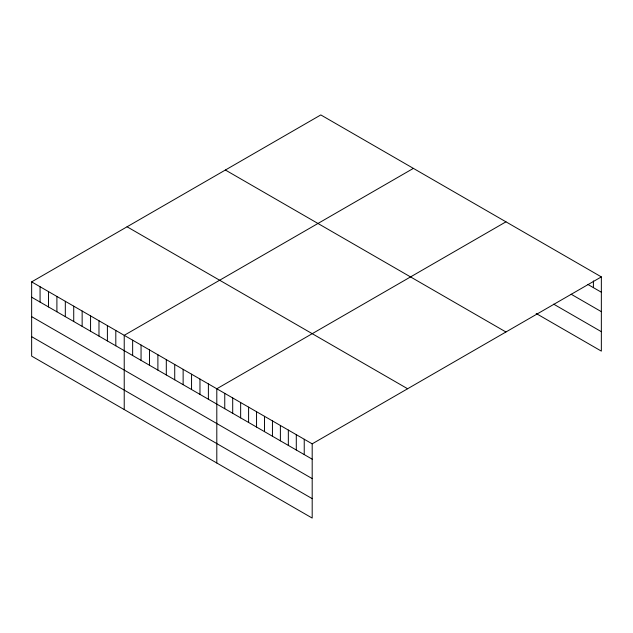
<?xml version="1.0" encoding="UTF-8"?>
<svg xmlns="http://www.w3.org/2000/svg" width="633" height="633" viewBox="0 0 633 633"><rect width="100%" height="100%" fill="white"/><g stroke="black" fill="none" stroke-linecap="round" stroke-linejoin="round"><path stroke-width="0.95" d="M601.35 276.898L312.188 443.844L312.188 518.071L31.65 356.102L31.65 281.875L320.812 114.929L601.35 276.898L601.35 351.125L536.175 313.493M413.389 168.378L124.226 335.324L124.226 409.551M505.965 221.827L216.803 388.773L216.803 463M587.835 284.423L601.35 292.224M571.148 294.226L601.35 311.665M553.661 304.149L601.35 331.684M225.388 170.024L505.925 331.985M127.075 226.788L407.612 388.749M31.65 281.875L312.188 443.844M31.65 297.209L312.188 459.178M31.65 316.642L312.188 478.611M31.65 336.669L312.188 498.638M593.398 280.933L593.398 287.635M304.236 439.255L304.236 454.589M296.291 434.665L296.291 450M288.339 430.076L288.339 445.41M280.387 425.487L280.387 440.821M272.443 420.898L272.443 436.232M264.491 416.308L264.491 431.643M256.547 411.719L256.547 427.053M248.595 407.13L248.595 422.464M240.651 402.541L240.651 417.875M232.699 397.951L232.699 413.286M224.755 393.362L224.755 408.696M208.384 383.914L208.384 399.249M199.973 379.056L199.973 394.391M191.554 374.198L191.554 389.532M183.135 369.34L183.135 384.674M174.724 364.481L174.724 379.816M166.305 359.623L166.305 374.958M157.894 354.765L157.894 370.091M149.475 349.907L149.475 365.233M141.056 345.048L141.056 360.375M132.645 340.182L132.645 355.517M115.807 330.466L115.807 345.8M107.396 325.607L107.396 340.942M98.977 320.749L98.977 336.083M90.559 315.891L90.559 331.225M82.148 311.032L82.148 326.367M73.729 306.174L73.729 321.509M65.318 301.316L65.318 316.642M56.899 296.458L56.899 311.784M48.48 291.599L48.48 306.926M40.069 286.741L40.069 302.068"/></g></svg>
